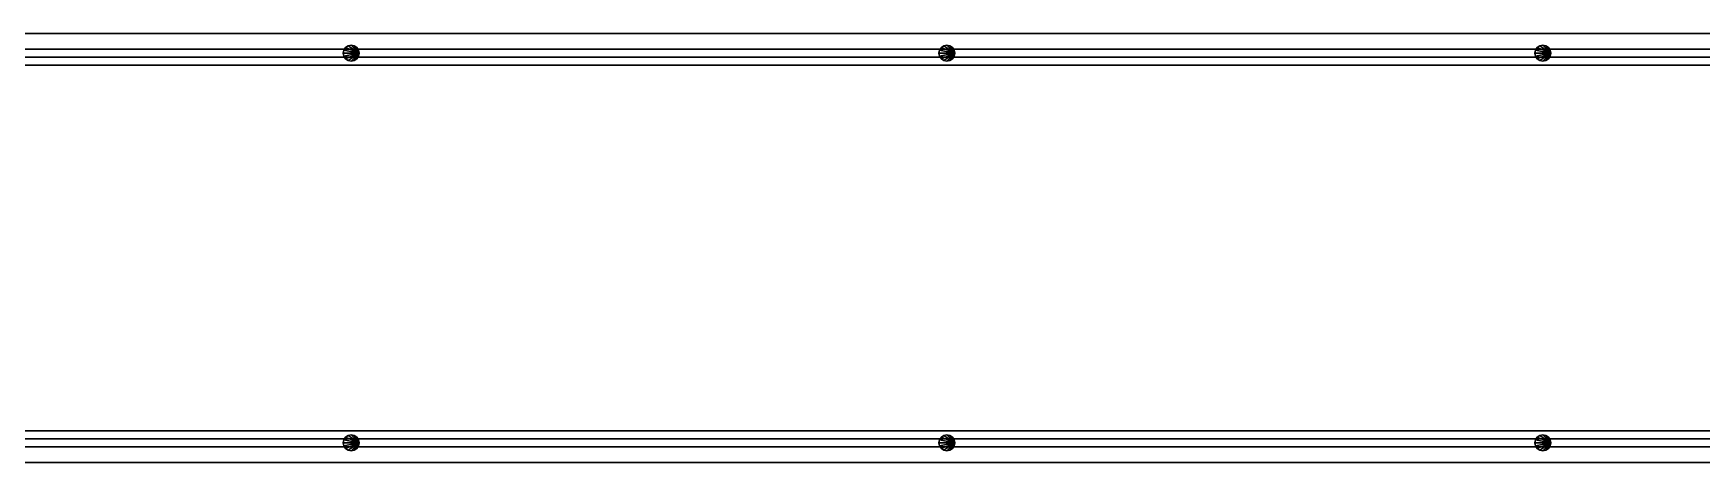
# Model space of a CAD drawing. Header units: millimetres. Extents: x -15000 to 15000, y -45082 to 2000.
# Drawn here: x -8800 to -4600, y -27974 to -26894 of the extents above; entities that cross this region are included whole.
import ezdxf

# ---------------------------------------------------------------- set-up
doc = ezdxf.new("R2010")
doc.units = ezdxf.units.MM
doc.layers.add('KORKULUK_KAPI', color=4, linetype='CONTINUOUS')
doc.layers.add('ZEMIN_PLATFORM', color=8, linetype='CONTINUOUS')

msp = doc.modelspace()

# ---------------------------------------------------------------- linework, layer by layer
at = {"layer": 'KORKULUK_KAPI'}
for p, q in [((7000, -26934, 9580), (-13000, -26934, 9580)), ((7000, -26934, 9600), (-13000, -26934, 9600)), ((-13000, -26954, 9580), (7000, -26954, 9580)), ((-13000, -26954, 9600), (7000, -26954, 9600)), ((-8018.5, -26936.3, 8600), (-8020, -26944, 8600)), ((-8018.5, -26936.3, 9600), (-8020, -26944, 9600)), ((-8020, -26944, 8600), (-8018.5, -26951.7, 8600)), ((-8020, -26944, 9600), (-8018.5, -26951.7, 9600)), ((-8020, -26944, 8600), (-8020, -26944, 9600)), ((-8014.1, -26929.9, 8600), (-8018.5, -26936.3, 8600)), ((-8014.1, -26929.9, 9600), (-8018.5, -26936.3, 9600)), ((-8018.5, -26951.7, 8600), (-8014.1, -26958.1, 8600)), ((-8018.5, -26951.7, 9600), (-8014.1, -26958.1, 9600)), ((-8007.7, -26925.5, 8600), (-8014.1, -26929.9, 8600)), ((-8007.7, -26925.5, 9600), (-8014.1, -26929.9, 9600)), ((-8014.1, -26958.1, 8600), (-8007.7, -26962.5, 8600)), ((-8014.1, -26958.1, 9600), (-8007.7, -26962.5, 9600)), ((-8000, -26924, 8600), (-8007.7, -26925.5, 8600)), ((-8000, -26924, 9600), (-8007.7, -26925.5, 9600)), ((-8007.7, -26962.5, 8600), (-8000, -26964, 8600)), ((-8007.7, -26962.5, 9600), (-8000, -26964, 9600)), ((-7992.3, -26925.5, 8600), (-8000, -26924, 8600)), ((-7992.3, -26925.5, 9600), (-8000, -26924, 9600)), ((-8000, -26924, 8600), (-8000, -26924, 9600)), ((-8000, -26964, 8600), (-7992.3, -26962.5, 8600)), ((-8000, -26964, 9600), (-7992.3, -26962.5, 9600)), ((-8000, -26964, 8600), (-8000, -26964, 9600)), ((-7985.9, -26929.9, 8600), (-7992.3, -26925.5, 8600)), ((-7985.9, -26929.9, 9600), (-7992.3, -26925.5, 9600)), ((-7992.3, -26962.5, 8600), (-7985.9, -26958.1, 8600)), ((-7992.3, -26962.5, 9600), (-7985.9, -26958.1, 9600)), ((-7981.5, -26936.3, 8600), (-7985.9, -26929.9, 8600)), ((-7981.5, -26936.3, 9600), (-7985.9, -26929.9, 9600)), ((-7985.9, -26958.1, 8600), (-7981.5, -26951.7, 8600)), ((-7985.9, -26958.1, 9600), (-7981.5, -26951.7, 9600)), ((-7980, -26944, 8600), (-7981.5, -26936.3, 8600)), ((-7980, -26944, 9600), (-7981.5, -26936.3, 9600)), ((-7981.5, -26951.7, 8600), (-7980, -26944, 8600)), ((-7981.5, -26951.7, 9600), (-7980, -26944, 9600)), ((-7980, -26944, 8600), (-7980, -26944, 9600)), ((-6518.5, -26936.3, 8600), (-6520, -26944, 8600)), ((-6518.5, -26936.3, 9600), (-6520, -26944, 9600)), ((-6520, -26944, 8600), (-6518.5, -26951.7, 8600)), ((-6520, -26944, 9600), (-6518.5, -26951.7, 9600)), ((-6520, -26944, 8600), (-6520, -26944, 9600)), ((-6514.1, -26929.9, 8600), (-6518.5, -26936.3, 8600)), ((-6514.1, -26929.9, 9600), (-6518.5, -26936.3, 9600)), ((-6518.5, -26951.7, 8600), (-6514.1, -26958.1, 8600)), ((-6518.5, -26951.7, 9600), (-6514.1, -26958.1, 9600)), ((-6507.7, -26925.5, 8600), (-6514.1, -26929.9, 8600)), ((-6507.7, -26925.5, 9600), (-6514.1, -26929.9, 9600)), ((-6514.1, -26958.1, 8600), (-6507.7, -26962.5, 8600)), ((-6514.1, -26958.1, 9600), (-6507.7, -26962.5, 9600)), ((-6500, -26924, 8600), (-6507.7, -26925.5, 8600)), ((-6500, -26924, 9600), (-6507.7, -26925.5, 9600)), ((-6507.7, -26962.5, 8600), (-6500, -26964, 8600)), ((-6507.7, -26962.5, 9600), (-6500, -26964, 9600)), ((-6492.3, -26925.5, 8600), (-6500, -26924, 8600)), ((-6492.3, -26925.5, 9600), (-6500, -26924, 9600)), ((-6500, -26924, 8600), (-6500, -26924, 9600)), ((-6500, -26964, 8600), (-6492.3, -26962.5, 8600)), ((-6500, -26964, 9600), (-6492.3, -26962.5, 9600)), ((-6500, -26964, 8600), (-6500, -26964, 9600)), ((-6485.9, -26929.9, 8600), (-6492.3, -26925.5, 8600)), ((-6485.9, -26929.9, 9600), (-6492.3, -26925.5, 9600)), ((-6492.3, -26962.5, 8600), (-6485.9, -26958.1, 8600)), ((-6492.3, -26962.5, 9600), (-6485.9, -26958.1, 9600)), ((-6481.5, -26936.3, 8600), (-6485.9, -26929.9, 8600)), ((-6481.5, -26936.3, 9600), (-6485.9, -26929.9, 9600)), ((-6485.9, -26958.1, 8600), (-6481.5, -26951.7, 8600)), ((-6485.9, -26958.1, 9600), (-6481.5, -26951.7, 9600)), ((-6480, -26944, 8600), (-6481.5, -26936.3, 8600)), ((-6480, -26944, 9600), (-6481.5, -26936.3, 9600)), ((-6481.5, -26951.7, 8600), (-6480, -26944, 8600)), ((-6481.5, -26951.7, 9600), (-6480, -26944, 9600)), ((-6480, -26944, 8600), (-6480, -26944, 9600)), ((-5018.5, -26936.3, 8600), (-5020, -26944, 8600)), ((-5018.5, -26936.3, 9600), (-5020, -26944, 9600)), ((-5020, -26944, 8600), (-5018.5, -26951.7, 8600)), ((-5020, -26944, 9600), (-5018.5, -26951.7, 9600)), ((-5020, -26944, 8600), (-5020, -26944, 9600)), ((-5014.1, -26929.9, 8600), (-5018.5, -26936.3, 8600)), ((-5014.1, -26929.9, 9600), (-5018.5, -26936.3, 9600)), ((-5018.5, -26951.7, 8600), (-5014.1, -26958.1, 8600)), ((-5018.5, -26951.7, 9600), (-5014.1, -26958.1, 9600)), ((-5007.7, -26925.5, 8600), (-5014.1, -26929.9, 8600)), ((-5007.7, -26925.5, 9600), (-5014.1, -26929.9, 9600)), ((-5014.1, -26958.1, 8600), (-5007.7, -26962.5, 8600)), ((-5014.1, -26958.1, 9600), (-5007.7, -26962.5, 9600)), ((-5000, -26924, 8600), (-5007.7, -26925.5, 8600)), ((-5000, -26924, 9600), (-5007.7, -26925.5, 9600)), ((-5007.7, -26962.5, 8600), (-5000, -26964, 8600)), ((-5007.7, -26962.5, 9600), (-5000, -26964, 9600)), ((-4992.3, -26925.5, 8600), (-5000, -26924, 8600)), ((-4992.3, -26925.5, 9600), (-5000, -26924, 9600)), ((-5000, -26924, 8600), (-5000, -26924, 9600)), ((-5000, -26964, 8600), (-4992.3, -26962.5, 8600)), ((-5000, -26964, 9600), (-4992.3, -26962.5, 9600)), ((-5000, -26964, 8600), (-5000, -26964, 9600)), ((-4985.9, -26929.9, 8600), (-4992.3, -26925.5, 8600)), ((-4985.9, -26929.9, 9600), (-4992.3, -26925.5, 9600)), ((-4992.3, -26962.5, 8600), (-4985.9, -26958.1, 8600)), ((-4992.3, -26962.5, 9600), (-4985.9, -26958.1, 9600)), ((-4981.5, -26936.3, 8600), (-4985.9, -26929.9, 8600)), ((-4981.5, -26936.3, 9600), (-4985.9, -26929.9, 9600)), ((-4985.9, -26958.1, 8600), (-4981.5, -26951.7, 8600)), ((-4985.9, -26958.1, 9600), (-4981.5, -26951.7, 9600)), ((-4980, -26944, 8600), (-4981.5, -26936.3, 8600)), ((-4980, -26944, 9600), (-4981.5, -26936.3, 9600)), ((-4981.5, -26951.7, 8600), (-4980, -26944, 8600)), ((-4981.5, -26951.7, 9600), (-4980, -26944, 9600)), ((-4980, -26944, 8600), (-4980, -26944, 9600)), ((7000, -27914, 9580), (-13000, -27914, 9580)), ((7000, -27914, 9600), (-13000, -27914, 9600)), ((-8018.5, -27916.3, 8600), (-8020, -27924, 8600)), ((-8018.5, -27916.3, 9600), (-8020, -27924, 9600)), ((-8020, -27924, 8600), (-8018.5, -27931.7, 8600)), ((-8020, -27924, 9600), (-8018.5, -27931.7, 9600)), ((-8020, -27924, 8600), (-8020, -27924, 9600)), ((-8014.1, -27909.9, 8600), (-8018.5, -27916.3, 8600)), ((-8014.1, -27909.9, 9600), (-8018.5, -27916.3, 9600)), ((-8007.7, -27905.5, 8600), (-8014.1, -27909.9, 8600)), ((-8007.7, -27905.5, 9600), (-8014.1, -27909.9, 9600)), ((-8000, -27904, 8600), (-8007.7, -27905.5, 8600)), ((-8000, -27904, 9600), (-8007.7, -27905.5, 9600)), ((-7992.3, -27905.5, 8600), (-8000, -27904, 8600)), ((-7992.3, -27905.5, 9600), (-8000, -27904, 9600)), ((-8000, -27904, 8600), (-8000, -27904, 9600)), ((-7985.9, -27909.9, 8600), (-7992.3, -27905.5, 8600)), ((-7985.9, -27909.9, 9600), (-7992.3, -27905.5, 9600)), ((-7981.5, -27916.3, 8600), (-7985.9, -27909.9, 8600)), ((-7981.5, -27916.3, 9600), (-7985.9, -27909.9, 9600)), ((-7980, -27924, 8600), (-7981.5, -27916.3, 8600)), ((-7980, -27924, 9600), (-7981.5, -27916.3, 9600)), ((-7981.5, -27931.7, 8600), (-7980, -27924, 8600)), ((-7981.5, -27931.7, 9600), (-7980, -27924, 9600)), ((-7980, -27924, 8600), (-7980, -27924, 9600)), ((-6518.5, -27916.3, 8600), (-6520, -27924, 8600)), ((-6518.5, -27916.3, 9600), (-6520, -27924, 9600)), ((-6520, -27924, 8600), (-6518.5, -27931.7, 8600)), ((-6520, -27924, 9600), (-6518.5, -27931.7, 9600)), ((-6520, -27924, 8600), (-6520, -27924, 9600)), ((-6514.1, -27909.9, 8600), (-6518.5, -27916.3, 8600)), ((-6514.1, -27909.9, 9600), (-6518.5, -27916.3, 9600)), ((-6507.7, -27905.5, 8600), (-6514.1, -27909.9, 8600)), ((-6507.7, -27905.5, 9600), (-6514.1, -27909.9, 9600)), ((-6500, -27904, 8600), (-6507.7, -27905.5, 8600)), ((-6500, -27904, 9600), (-6507.7, -27905.5, 9600)), ((-6492.3, -27905.5, 8600), (-6500, -27904, 8600)), ((-6492.3, -27905.5, 9600), (-6500, -27904, 9600)), ((-6500, -27904, 8600), (-6500, -27904, 9600)), ((-6485.9, -27909.9, 8600), (-6492.3, -27905.5, 8600)), ((-6485.9, -27909.9, 9600), (-6492.3, -27905.5, 9600)), ((-6481.5, -27916.3, 8600), (-6485.9, -27909.9, 8600)), ((-6481.5, -27916.3, 9600), (-6485.9, -27909.9, 9600)), ((-6480, -27924, 8600), (-6481.5, -27916.3, 8600)), ((-6480, -27924, 9600), (-6481.5, -27916.3, 9600)), ((-6481.5, -27931.7, 8600), (-6480, -27924, 8600)), ((-6481.5, -27931.7, 9600), (-6480, -27924, 9600)), ((-6480, -27924, 8600), (-6480, -27924, 9600)), ((-5018.5, -27916.3, 8600), (-5020, -27924, 8600)), ((-5018.5, -27916.3, 9600), (-5020, -27924, 9600)), ((-5020, -27924, 8600), (-5018.5, -27931.7, 8600)), ((-5020, -27924, 9600), (-5018.5, -27931.7, 9600)), ((-5020, -27924, 8600), (-5020, -27924, 9600)), ((-5014.1, -27909.9, 8600), (-5018.5, -27916.3, 8600)), ((-5014.1, -27909.9, 9600), (-5018.5, -27916.3, 9600)), ((-5007.7, -27905.5, 8600), (-5014.1, -27909.9, 8600)), ((-5007.7, -27905.5, 9600), (-5014.1, -27909.9, 9600)), ((-5000, -27904, 8600), (-5007.7, -27905.5, 8600)), ((-5000, -27904, 9600), (-5007.7, -27905.5, 9600)), ((-4992.3, -27905.5, 8600), (-5000, -27904, 8600)), ((-4992.3, -27905.5, 9600), (-5000, -27904, 9600)), ((-5000, -27904, 8600), (-5000, -27904, 9600)), ((-4985.9, -27909.9, 8600), (-4992.3, -27905.5, 8600)), ((-4985.9, -27909.9, 9600), (-4992.3, -27905.5, 9600)), ((-4981.5, -27916.3, 8600), (-4985.9, -27909.9, 8600)), ((-4981.5, -27916.3, 9600), (-4985.9, -27909.9, 9600)), ((-4980, -27924, 8600), (-4981.5, -27916.3, 8600)), ((-4980, -27924, 9600), (-4981.5, -27916.3, 9600)), ((-4981.5, -27931.7, 8600), (-4980, -27924, 8600)), ((-4981.5, -27931.7, 9600), (-4980, -27924, 9600)), ((-4980, -27924, 8600), (-4980, -27924, 9600)), ((-13000, -27934, 9580), (7000, -27934, 9580)), ((-13000, -27934, 9600), (7000, -27934, 9600)), ((-8018.5, -27931.7, 8600), (-8014.1, -27938.1, 8600)), ((-8018.5, -27931.7, 9600), (-8014.1, -27938.1, 9600)), ((-8014.1, -27938.1, 8600), (-8007.7, -27942.5, 8600)), ((-8014.1, -27938.1, 9600), (-8007.7, -27942.5, 9600)), ((-8007.7, -27942.5, 8600), (-8000, -27944, 8600)), ((-8007.7, -27942.5, 9600), (-8000, -27944, 9600)), ((-8000, -27944, 8600), (-7992.3, -27942.5, 8600)), ((-8000, -27944, 9600), (-7992.3, -27942.5, 9600)), ((-8000, -27944, 8600), (-8000, -27944, 9600)), ((-7992.3, -27942.5, 8600), (-7985.9, -27938.1, 8600)), ((-7992.3, -27942.5, 9600), (-7985.9, -27938.1, 9600)), ((-7985.9, -27938.1, 8600), (-7981.5, -27931.7, 8600)), ((-7985.9, -27938.1, 9600), (-7981.5, -27931.7, 9600)), ((-6518.5, -27931.7, 8600), (-6514.1, -27938.1, 8600)), ((-6518.5, -27931.7, 9600), (-6514.1, -27938.1, 9600)), ((-6514.1, -27938.1, 8600), (-6507.7, -27942.5, 8600)), ((-6514.1, -27938.1, 9600), (-6507.7, -27942.5, 9600)), ((-6507.7, -27942.5, 8600), (-6500, -27944, 8600)), ((-6507.7, -27942.5, 9600), (-6500, -27944, 9600)), ((-6500, -27944, 8600), (-6492.3, -27942.5, 8600)), ((-6500, -27944, 9600), (-6492.3, -27942.5, 9600)), ((-6500, -27944, 8600), (-6500, -27944, 9600)), ((-6492.3, -27942.5, 8600), (-6485.9, -27938.1, 8600)), ((-6492.3, -27942.5, 9600), (-6485.9, -27938.1, 9600)), ((-6485.9, -27938.1, 8600), (-6481.5, -27931.7, 8600)), ((-6485.9, -27938.1, 9600), (-6481.5, -27931.7, 9600)), ((-5018.5, -27931.7, 8600), (-5014.1, -27938.1, 8600)), ((-5018.5, -27931.7, 9600), (-5014.1, -27938.1, 9600)), ((-5014.1, -27938.1, 8600), (-5007.7, -27942.5, 8600)), ((-5014.1, -27938.1, 9600), (-5007.7, -27942.5, 9600)), ((-5007.7, -27942.5, 8600), (-5000, -27944, 8600)), ((-5007.7, -27942.5, 9600), (-5000, -27944, 9600)), ((-5000, -27944, 8600), (-4992.3, -27942.5, 8600)), ((-5000, -27944, 9600), (-4992.3, -27942.5, 9600)), ((-5000, -27944, 8600), (-5000, -27944, 9600)), ((-4992.3, -27942.5, 8600), (-4985.9, -27938.1, 8600)), ((-4992.3, -27942.5, 9600), (-4985.9, -27938.1, 9600)), ((-4985.9, -27938.1, 8600), (-4981.5, -27931.7, 8600)), ((-4985.9, -27938.1, 9600), (-4981.5, -27931.7, 9600))]:
    msp.add_line(p, q, dxfattribs=at)
for points in [[(-13000, -26954, 9580), (7000, -26954, 9580), (7000, -26934, 9580), (-13000, -26934, 9580)], [(-13000, -26954, 9600), (7000, -26954, 9600), (7000, -26934, 9600), (-13000, -26934, 9600)], [(-13000, -26934, 9580), (7000, -26934, 9580), (7000, -26934, 9600), (-13000, -26934, 9600)], [(-13000, -26954, 9580), (7000, -26954, 9580), (7000, -26954, 9600), (-13000, -26954, 9600)], [(-8018.5, -26936.3, 8600), (-8020, -26944, 8600), (-8020, -26944, 9600), (-8018.5, -26936.3, 9600)], [(-7980, -26944, 8600), (-8018.5, -26936.3, 8600), (-8020, -26944, 8600)], [(-7980, -26944, 9600), (-8018.5, -26936.3, 9600), (-8020, -26944, 9600)], [(-8020, -26944, 8600), (-8018.5, -26951.7, 8600), (-8018.5, -26951.7, 9600), (-8020, -26944, 9600)], [(-7980, -26944, 8600), (-8020, -26944, 8600), (-8018.5, -26951.7, 8600)], [(-7980, -26944, 9600), (-8020, -26944, 9600), (-8018.5, -26951.7, 9600)], [(-8014.1, -26929.9, 8600), (-8018.5, -26936.3, 8600), (-8018.5, -26936.3, 9600), (-8014.1, -26929.9, 9600)], [(-7980, -26944, 8600), (-8014.1, -26929.9, 8600), (-8018.5, -26936.3, 8600)], [(-7980, -26944, 9600), (-8014.1, -26929.9, 9600), (-8018.5, -26936.3, 9600)], [(-7980, -26944, 8600), (-8018.5, -26951.7, 8600), (-8014.1, -26958.1, 8600)], [(-7980, -26944, 9600), (-8018.5, -26951.7, 9600), (-8014.1, -26958.1, 9600)], [(-8018.5, -26951.7, 8600), (-8014.1, -26958.1, 8600), (-8014.1, -26958.1, 9600), (-8018.5, -26951.7, 9600)], [(-8007.7, -26925.5, 8600), (-8014.1, -26929.9, 8600), (-8014.1, -26929.9, 9600), (-8007.7, -26925.5, 9600)], [(-7980, -26944, 8600), (-8007.7, -26925.5, 8600), (-8014.1, -26929.9, 8600)], [(-7980, -26944, 9600), (-8007.7, -26925.5, 9600), (-8014.1, -26929.9, 9600)], [(-7980, -26944, 8600), (-8014.1, -26958.1, 8600), (-8007.7, -26962.5, 8600)], [(-7980, -26944, 9600), (-8014.1, -26958.1, 9600), (-8007.7, -26962.5, 9600)], [(-8014.1, -26958.1, 8600), (-8007.7, -26962.5, 8600), (-8007.7, -26962.5, 9600), (-8014.1, -26958.1, 9600)], [(-8000, -26924, 8600), (-8007.7, -26925.5, 8600), (-8007.7, -26925.5, 9600), (-8000, -26924, 9600)], [(-7980, -26944, 8600), (-8000, -26924, 8600), (-8007.7, -26925.5, 8600)], [(-7980, -26944, 9600), (-8000, -26924, 9600), (-8007.7, -26925.5, 9600)], [(-7980, -26944, 8600), (-8007.7, -26962.5, 8600), (-8000, -26964, 8600)], [(-7980, -26944, 9600), (-8007.7, -26962.5, 9600), (-8000, -26964, 9600)], [(-8007.7, -26962.5, 8600), (-8000, -26964, 8600), (-8000, -26964, 9600), (-8007.7, -26962.5, 9600)], [(-7992.3, -26925.5, 8600), (-8000, -26924, 8600), (-8000, -26924, 9600), (-7992.3, -26925.5, 9600)], [(-7980, -26944, 8600), (-7992.3, -26925.5, 8600), (-8000, -26924, 8600)], [(-7980, -26944, 9600), (-7992.3, -26925.5, 9600), (-8000, -26924, 9600)], [(-7980, -26944, 8600), (-8000, -26964, 8600), (-7992.3, -26962.5, 8600)], [(-7980, -26944, 9600), (-8000, -26964, 9600), (-7992.3, -26962.5, 9600)], [(-8000, -26964, 8600), (-7992.3, -26962.5, 8600), (-7992.3, -26962.5, 9600), (-8000, -26964, 9600)], [(-7985.9, -26929.9, 8600), (-7992.3, -26925.5, 8600), (-7992.3, -26925.5, 9600), (-7985.9, -26929.9, 9600)], [(-7980, -26944, 8600), (-7985.9, -26929.9, 8600), (-7992.3, -26925.5, 8600)], [(-7980, -26944, 9600), (-7985.9, -26929.9, 9600), (-7992.3, -26925.5, 9600)], [(-7980, -26944, 8600), (-7992.3, -26962.5, 8600), (-7985.9, -26958.1, 8600)], [(-7980, -26944, 9600), (-7992.3, -26962.5, 9600), (-7985.9, -26958.1, 9600)], [(-7992.3, -26962.5, 8600), (-7985.9, -26958.1, 8600), (-7985.9, -26958.1, 9600), (-7992.3, -26962.5, 9600)], [(-7981.5, -26936.3, 8600), (-7985.9, -26929.9, 8600), (-7985.9, -26929.9, 9600), (-7981.5, -26936.3, 9600)], [(-7980, -26944, 8600), (-7981.5, -26936.3, 8600), (-7985.9, -26929.9, 8600)], [(-7980, -26944, 9600), (-7981.5, -26936.3, 9600), (-7985.9, -26929.9, 9600)], [(-7980, -26944, 8600), (-7985.9, -26958.1, 8600), (-7981.5, -26951.7, 8600)], [(-7980, -26944, 9600), (-7985.9, -26958.1, 9600), (-7981.5, -26951.7, 9600)], [(-7985.9, -26958.1, 8600), (-7981.5, -26951.7, 8600), (-7981.5, -26951.7, 9600), (-7985.9, -26958.1, 9600)], [(-7980, -26944, 8600), (-7981.5, -26936.3, 8600), (-7981.5, -26936.3, 9600), (-7980, -26944, 9600)], [(-7981.5, -26951.7, 8600), (-7980, -26944, 8600), (-7980, -26944, 9600), (-7981.5, -26951.7, 9600)], [(-6518.5, -26936.3, 8600), (-6520, -26944, 8600), (-6520, -26944, 9600), (-6518.5, -26936.3, 9600)], [(-6480, -26944, 8600), (-6518.5, -26936.3, 8600), (-6520, -26944, 8600)], [(-6480, -26944, 9600), (-6518.5, -26936.3, 9600), (-6520, -26944, 9600)], [(-6520, -26944, 8600), (-6518.5, -26951.7, 8600), (-6518.5, -26951.7, 9600), (-6520, -26944, 9600)], [(-6480, -26944, 8600), (-6520, -26944, 8600), (-6518.5, -26951.7, 8600)], [(-6480, -26944, 9600), (-6520, -26944, 9600), (-6518.5, -26951.7, 9600)], [(-6514.1, -26929.9, 8600), (-6518.5, -26936.3, 8600), (-6518.5, -26936.3, 9600), (-6514.1, -26929.9, 9600)], [(-6480, -26944, 8600), (-6514.1, -26929.9, 8600), (-6518.5, -26936.3, 8600)], [(-6480, -26944, 9600), (-6514.1, -26929.9, 9600), (-6518.5, -26936.3, 9600)], [(-6480, -26944, 8600), (-6518.5, -26951.7, 8600), (-6514.1, -26958.1, 8600)], [(-6480, -26944, 9600), (-6518.5, -26951.7, 9600), (-6514.1, -26958.1, 9600)], [(-6518.5, -26951.7, 8600), (-6514.1, -26958.1, 8600), (-6514.1, -26958.1, 9600), (-6518.5, -26951.7, 9600)], [(-6507.7, -26925.5, 8600), (-6514.1, -26929.9, 8600), (-6514.1, -26929.9, 9600), (-6507.7, -26925.5, 9600)], [(-6480, -26944, 8600), (-6507.7, -26925.5, 8600), (-6514.1, -26929.9, 8600)], [(-6480, -26944, 9600), (-6507.7, -26925.5, 9600), (-6514.1, -26929.9, 9600)], [(-6480, -26944, 8600), (-6514.1, -26958.1, 8600), (-6507.7, -26962.5, 8600)], [(-6480, -26944, 9600), (-6514.1, -26958.1, 9600), (-6507.7, -26962.5, 9600)], [(-6514.1, -26958.1, 8600), (-6507.7, -26962.5, 8600), (-6507.7, -26962.5, 9600), (-6514.1, -26958.1, 9600)], [(-6500, -26924, 8600), (-6507.7, -26925.5, 8600), (-6507.7, -26925.5, 9600), (-6500, -26924, 9600)], [(-6480, -26944, 8600), (-6500, -26924, 8600), (-6507.7, -26925.5, 8600)], [(-6480, -26944, 9600), (-6500, -26924, 9600), (-6507.7, -26925.5, 9600)], [(-6480, -26944, 8600), (-6507.7, -26962.5, 8600), (-6500, -26964, 8600)], [(-6480, -26944, 9600), (-6507.7, -26962.5, 9600), (-6500, -26964, 9600)], [(-6507.7, -26962.5, 8600), (-6500, -26964, 8600), (-6500, -26964, 9600), (-6507.7, -26962.5, 9600)], [(-6492.3, -26925.5, 8600), (-6500, -26924, 8600), (-6500, -26924, 9600), (-6492.3, -26925.5, 9600)], [(-6480, -26944, 8600), (-6492.3, -26925.5, 8600), (-6500, -26924, 8600)], [(-6480, -26944, 9600), (-6492.3, -26925.5, 9600), (-6500, -26924, 9600)], [(-6480, -26944, 8600), (-6500, -26964, 8600), (-6492.3, -26962.5, 8600)], [(-6480, -26944, 9600), (-6500, -26964, 9600), (-6492.3, -26962.5, 9600)], [(-6500, -26964, 8600), (-6492.3, -26962.5, 8600), (-6492.3, -26962.5, 9600), (-6500, -26964, 9600)], [(-6485.9, -26929.9, 8600), (-6492.3, -26925.5, 8600), (-6492.3, -26925.5, 9600), (-6485.9, -26929.9, 9600)], [(-6480, -26944, 8600), (-6485.9, -26929.9, 8600), (-6492.3, -26925.5, 8600)], [(-6480, -26944, 9600), (-6485.9, -26929.9, 9600), (-6492.3, -26925.5, 9600)], [(-6480, -26944, 8600), (-6492.3, -26962.5, 8600), (-6485.9, -26958.1, 8600)], [(-6480, -26944, 9600), (-6492.3, -26962.5, 9600), (-6485.9, -26958.1, 9600)], [(-6492.3, -26962.5, 8600), (-6485.9, -26958.1, 8600), (-6485.9, -26958.1, 9600), (-6492.3, -26962.5, 9600)], [(-6481.5, -26936.3, 8600), (-6485.9, -26929.9, 8600), (-6485.9, -26929.9, 9600), (-6481.5, -26936.3, 9600)], [(-6480, -26944, 8600), (-6481.5, -26936.3, 8600), (-6485.9, -26929.9, 8600)], [(-6480, -26944, 9600), (-6481.5, -26936.3, 9600), (-6485.9, -26929.9, 9600)], [(-6480, -26944, 8600), (-6485.9, -26958.1, 8600), (-6481.5, -26951.7, 8600)], [(-6480, -26944, 9600), (-6485.9, -26958.1, 9600), (-6481.5, -26951.7, 9600)], [(-6485.9, -26958.1, 8600), (-6481.5, -26951.7, 8600), (-6481.5, -26951.7, 9600), (-6485.9, -26958.1, 9600)], [(-6480, -26944, 8600), (-6481.5, -26936.3, 8600), (-6481.5, -26936.3, 9600), (-6480, -26944, 9600)], [(-6481.5, -26951.7, 8600), (-6480, -26944, 8600), (-6480, -26944, 9600), (-6481.5, -26951.7, 9600)], [(-5018.5, -26936.3, 8600), (-5020, -26944, 8600), (-5020, -26944, 9600), (-5018.5, -26936.3, 9600)], [(-4980, -26944, 8600), (-5018.5, -26936.3, 8600), (-5020, -26944, 8600)], [(-4980, -26944, 9600), (-5018.5, -26936.3, 9600), (-5020, -26944, 9600)], [(-5020, -26944, 8600), (-5018.5, -26951.7, 8600), (-5018.5, -26951.7, 9600), (-5020, -26944, 9600)], [(-4980, -26944, 8600), (-5020, -26944, 8600), (-5018.5, -26951.7, 8600)], [(-4980, -26944, 9600), (-5020, -26944, 9600), (-5018.5, -26951.7, 9600)], [(-5014.1, -26929.9, 8600), (-5018.5, -26936.3, 8600), (-5018.5, -26936.3, 9600), (-5014.1, -26929.9, 9600)], [(-4980, -26944, 8600), (-5014.1, -26929.9, 8600), (-5018.5, -26936.3, 8600)], [(-4980, -26944, 9600), (-5014.1, -26929.9, 9600), (-5018.5, -26936.3, 9600)], [(-4980, -26944, 8600), (-5018.5, -26951.7, 8600), (-5014.1, -26958.1, 8600)], [(-4980, -26944, 9600), (-5018.5, -26951.7, 9600), (-5014.1, -26958.1, 9600)], [(-5018.5, -26951.7, 8600), (-5014.1, -26958.1, 8600), (-5014.1, -26958.1, 9600), (-5018.5, -26951.7, 9600)], [(-5007.7, -26925.5, 8600), (-5014.1, -26929.9, 8600), (-5014.1, -26929.9, 9600), (-5007.7, -26925.5, 9600)], [(-4980, -26944, 8600), (-5007.7, -26925.5, 8600), (-5014.1, -26929.9, 8600)], [(-4980, -26944, 9600), (-5007.7, -26925.5, 9600), (-5014.1, -26929.9, 9600)], [(-4980, -26944, 8600), (-5014.1, -26958.1, 8600), (-5007.7, -26962.5, 8600)], [(-4980, -26944, 9600), (-5014.1, -26958.1, 9600), (-5007.7, -26962.5, 9600)], [(-5014.1, -26958.1, 8600), (-5007.7, -26962.5, 8600), (-5007.7, -26962.5, 9600), (-5014.1, -26958.1, 9600)], [(-5000, -26924, 8600), (-5007.7, -26925.5, 8600), (-5007.7, -26925.5, 9600), (-5000, -26924, 9600)], [(-4980, -26944, 8600), (-5000, -26924, 8600), (-5007.7, -26925.5, 8600)], [(-4980, -26944, 9600), (-5000, -26924, 9600), (-5007.7, -26925.5, 9600)], [(-4980, -26944, 8600), (-5007.7, -26962.5, 8600), (-5000, -26964, 8600)], [(-4980, -26944, 9600), (-5007.7, -26962.5, 9600), (-5000, -26964, 9600)], [(-5007.7, -26962.5, 8600), (-5000, -26964, 8600), (-5000, -26964, 9600), (-5007.7, -26962.5, 9600)], [(-4992.3, -26925.5, 8600), (-5000, -26924, 8600), (-5000, -26924, 9600), (-4992.3, -26925.5, 9600)], [(-4980, -26944, 8600), (-4992.3, -26925.5, 8600), (-5000, -26924, 8600)], [(-4980, -26944, 9600), (-4992.3, -26925.5, 9600), (-5000, -26924, 9600)], [(-4980, -26944, 8600), (-5000, -26964, 8600), (-4992.3, -26962.5, 8600)], [(-4980, -26944, 9600), (-5000, -26964, 9600), (-4992.3, -26962.5, 9600)], [(-5000, -26964, 8600), (-4992.3, -26962.5, 8600), (-4992.3, -26962.5, 9600), (-5000, -26964, 9600)], [(-4985.9, -26929.9, 8600), (-4992.3, -26925.5, 8600), (-4992.3, -26925.5, 9600), (-4985.9, -26929.9, 9600)], [(-4980, -26944, 8600), (-4985.9, -26929.9, 8600), (-4992.3, -26925.5, 8600)], [(-4980, -26944, 9600), (-4985.9, -26929.9, 9600), (-4992.3, -26925.5, 9600)], [(-4980, -26944, 8600), (-4992.3, -26962.5, 8600), (-4985.9, -26958.1, 8600)], [(-4980, -26944, 9600), (-4992.3, -26962.5, 9600), (-4985.9, -26958.1, 9600)], [(-4992.3, -26962.5, 8600), (-4985.9, -26958.1, 8600), (-4985.9, -26958.1, 9600), (-4992.3, -26962.5, 9600)], [(-4981.5, -26936.3, 8600), (-4985.9, -26929.9, 8600), (-4985.9, -26929.9, 9600), (-4981.5, -26936.3, 9600)], [(-4980, -26944, 8600), (-4981.5, -26936.3, 8600), (-4985.9, -26929.9, 8600)], [(-4980, -26944, 9600), (-4981.5, -26936.3, 9600), (-4985.9, -26929.9, 9600)], [(-4980, -26944, 8600), (-4985.9, -26958.1, 8600), (-4981.5, -26951.7, 8600)], [(-4980, -26944, 9600), (-4985.9, -26958.1, 9600), (-4981.5, -26951.7, 9600)], [(-4985.9, -26958.1, 8600), (-4981.5, -26951.7, 8600), (-4981.5, -26951.7, 9600), (-4985.9, -26958.1, 9600)], [(-4980, -26944, 8600), (-4981.5, -26936.3, 8600), (-4981.5, -26936.3, 9600), (-4980, -26944, 9600)], [(-4981.5, -26951.7, 8600), (-4980, -26944, 8600), (-4980, -26944, 9600), (-4981.5, -26951.7, 9600)], [(-13000, -27934, 9580), (7000, -27934, 9580), (7000, -27914, 9580), (-13000, -27914, 9580)], [(-13000, -27934, 9600), (7000, -27934, 9600), (7000, -27914, 9600), (-13000, -27914, 9600)], [(-13000, -27914, 9580), (7000, -27914, 9580), (7000, -27914, 9600), (-13000, -27914, 9600)], [(-8018.5, -27916.3, 8600), (-8020, -27924, 8600), (-8020, -27924, 9600), (-8018.5, -27916.3, 9600)], [(-7980, -27924, 8600), (-8018.5, -27916.3, 8600), (-8020, -27924, 8600)], [(-7980, -27924, 9600), (-8018.5, -27916.3, 9600), (-8020, -27924, 9600)], [(-8020, -27924, 8600), (-8018.5, -27931.7, 8600), (-8018.5, -27931.7, 9600), (-8020, -27924, 9600)], [(-7980, -27924, 8600), (-8020, -27924, 8600), (-8018.5, -27931.7, 8600)], [(-7980, -27924, 9600), (-8020, -27924, 9600), (-8018.5, -27931.7, 9600)], [(-8014.1, -27909.9, 8600), (-8018.5, -27916.3, 8600), (-8018.5, -27916.3, 9600), (-8014.1, -27909.9, 9600)], [(-7980, -27924, 8600), (-8014.1, -27909.9, 8600), (-8018.5, -27916.3, 8600)], [(-7980, -27924, 9600), (-8014.1, -27909.9, 9600), (-8018.5, -27916.3, 9600)], [(-7980, -27924, 8600), (-8018.5, -27931.7, 8600), (-8014.1, -27938.1, 8600)], [(-7980, -27924, 9600), (-8018.5, -27931.7, 9600), (-8014.1, -27938.1, 9600)], [(-8007.7, -27905.5, 8600), (-8014.1, -27909.9, 8600), (-8014.1, -27909.9, 9600), (-8007.7, -27905.5, 9600)], [(-7980, -27924, 8600), (-8007.7, -27905.5, 8600), (-8014.1, -27909.9, 8600)], [(-7980, -27924, 9600), (-8007.7, -27905.5, 9600), (-8014.1, -27909.9, 9600)], [(-7980, -27924, 8600), (-8014.1, -27938.1, 8600), (-8007.7, -27942.5, 8600)], [(-7980, -27924, 9600), (-8014.1, -27938.1, 9600), (-8007.7, -27942.5, 9600)], [(-8000, -27904, 8600), (-8007.7, -27905.5, 8600), (-8007.7, -27905.5, 9600), (-8000, -27904, 9600)], [(-7980, -27924, 8600), (-8000, -27904, 8600), (-8007.7, -27905.5, 8600)], [(-7980, -27924, 9600), (-8000, -27904, 9600), (-8007.7, -27905.5, 9600)], [(-7980, -27924, 8600), (-8007.7, -27942.5, 8600), (-8000, -27944, 8600)], [(-7980, -27924, 9600), (-8007.7, -27942.5, 9600), (-8000, -27944, 9600)], [(-7992.3, -27905.5, 8600), (-8000, -27904, 8600), (-8000, -27904, 9600), (-7992.3, -27905.5, 9600)], [(-7980, -27924, 8600), (-7992.3, -27905.5, 8600), (-8000, -27904, 8600)], [(-7980, -27924, 9600), (-7992.3, -27905.5, 9600), (-8000, -27904, 9600)], [(-7980, -27924, 8600), (-8000, -27944, 8600), (-7992.3, -27942.5, 8600)], [(-7980, -27924, 9600), (-8000, -27944, 9600), (-7992.3, -27942.5, 9600)], [(-7985.9, -27909.9, 8600), (-7992.3, -27905.5, 8600), (-7992.3, -27905.5, 9600), (-7985.9, -27909.9, 9600)], [(-7980, -27924, 8600), (-7985.9, -27909.9, 8600), (-7992.3, -27905.5, 8600)], [(-7980, -27924, 9600), (-7985.9, -27909.9, 9600), (-7992.3, -27905.5, 9600)], [(-7980, -27924, 8600), (-7992.3, -27942.5, 8600), (-7985.9, -27938.1, 8600)], [(-7980, -27924, 9600), (-7992.3, -27942.5, 9600), (-7985.9, -27938.1, 9600)], [(-7981.5, -27916.3, 8600), (-7985.9, -27909.9, 8600), (-7985.9, -27909.9, 9600), (-7981.5, -27916.3, 9600)], [(-7980, -27924, 8600), (-7981.5, -27916.3, 8600), (-7985.9, -27909.9, 8600)], [(-7980, -27924, 9600), (-7981.5, -27916.3, 9600), (-7985.9, -27909.9, 9600)], [(-7980, -27924, 8600), (-7985.9, -27938.1, 8600), (-7981.5, -27931.7, 8600)], [(-7980, -27924, 9600), (-7985.9, -27938.1, 9600), (-7981.5, -27931.7, 9600)], [(-7980, -27924, 8600), (-7981.5, -27916.3, 8600), (-7981.5, -27916.3, 9600), (-7980, -27924, 9600)], [(-7981.5, -27931.7, 8600), (-7980, -27924, 8600), (-7980, -27924, 9600), (-7981.5, -27931.7, 9600)], [(-6518.5, -27916.3, 8600), (-6520, -27924, 8600), (-6520, -27924, 9600), (-6518.5, -27916.3, 9600)], [(-6480, -27924, 8600), (-6518.5, -27916.3, 8600), (-6520, -27924, 8600)], [(-6480, -27924, 9600), (-6518.5, -27916.3, 9600), (-6520, -27924, 9600)], [(-6520, -27924, 8600), (-6518.5, -27931.7, 8600), (-6518.5, -27931.7, 9600), (-6520, -27924, 9600)], [(-6480, -27924, 8600), (-6520, -27924, 8600), (-6518.5, -27931.7, 8600)], [(-6480, -27924, 9600), (-6520, -27924, 9600), (-6518.5, -27931.7, 9600)], [(-6514.1, -27909.9, 8600), (-6518.5, -27916.3, 8600), (-6518.5, -27916.3, 9600), (-6514.1, -27909.9, 9600)], [(-6480, -27924, 8600), (-6514.1, -27909.9, 8600), (-6518.5, -27916.3, 8600)], [(-6480, -27924, 9600), (-6514.1, -27909.9, 9600), (-6518.5, -27916.3, 9600)], [(-6480, -27924, 8600), (-6518.5, -27931.7, 8600), (-6514.1, -27938.1, 8600)], [(-6480, -27924, 9600), (-6518.5, -27931.7, 9600), (-6514.1, -27938.1, 9600)], [(-6507.7, -27905.5, 8600), (-6514.1, -27909.9, 8600), (-6514.1, -27909.9, 9600), (-6507.7, -27905.5, 9600)], [(-6480, -27924, 8600), (-6507.7, -27905.5, 8600), (-6514.1, -27909.9, 8600)], [(-6480, -27924, 9600), (-6507.7, -27905.5, 9600), (-6514.1, -27909.9, 9600)], [(-6480, -27924, 8600), (-6514.1, -27938.1, 8600), (-6507.7, -27942.5, 8600)], [(-6480, -27924, 9600), (-6514.1, -27938.1, 9600), (-6507.7, -27942.5, 9600)], [(-6500, -27904, 8600), (-6507.7, -27905.5, 8600), (-6507.7, -27905.5, 9600), (-6500, -27904, 9600)], [(-6480, -27924, 8600), (-6500, -27904, 8600), (-6507.7, -27905.5, 8600)], [(-6480, -27924, 9600), (-6500, -27904, 9600), (-6507.7, -27905.5, 9600)], [(-6480, -27924, 8600), (-6507.7, -27942.5, 8600), (-6500, -27944, 8600)], [(-6480, -27924, 9600), (-6507.7, -27942.5, 9600), (-6500, -27944, 9600)], [(-6492.3, -27905.5, 8600), (-6500, -27904, 8600), (-6500, -27904, 9600), (-6492.3, -27905.5, 9600)], [(-6480, -27924, 8600), (-6492.3, -27905.5, 8600), (-6500, -27904, 8600)], [(-6480, -27924, 9600), (-6492.3, -27905.5, 9600), (-6500, -27904, 9600)], [(-6480, -27924, 8600), (-6500, -27944, 8600), (-6492.3, -27942.5, 8600)], [(-6480, -27924, 9600), (-6500, -27944, 9600), (-6492.3, -27942.5, 9600)], [(-6485.9, -27909.9, 8600), (-6492.3, -27905.5, 8600), (-6492.3, -27905.5, 9600), (-6485.9, -27909.9, 9600)], [(-6480, -27924, 8600), (-6485.9, -27909.9, 8600), (-6492.3, -27905.5, 8600)], [(-6480, -27924, 9600), (-6485.9, -27909.9, 9600), (-6492.3, -27905.5, 9600)], [(-6480, -27924, 8600), (-6492.3, -27942.5, 8600), (-6485.9, -27938.1, 8600)], [(-6480, -27924, 9600), (-6492.3, -27942.5, 9600), (-6485.9, -27938.1, 9600)], [(-6481.5, -27916.3, 8600), (-6485.9, -27909.9, 8600), (-6485.9, -27909.9, 9600), (-6481.5, -27916.3, 9600)], [(-6480, -27924, 8600), (-6481.5, -27916.3, 8600), (-6485.9, -27909.9, 8600)], [(-6480, -27924, 9600), (-6481.5, -27916.3, 9600), (-6485.9, -27909.9, 9600)], [(-6480, -27924, 8600), (-6485.9, -27938.1, 8600), (-6481.5, -27931.7, 8600)], [(-6480, -27924, 9600), (-6485.9, -27938.1, 9600), (-6481.5, -27931.7, 9600)], [(-6480, -27924, 8600), (-6481.5, -27916.3, 8600), (-6481.5, -27916.3, 9600), (-6480, -27924, 9600)], [(-6481.5, -27931.7, 8600), (-6480, -27924, 8600), (-6480, -27924, 9600), (-6481.5, -27931.7, 9600)], [(-5018.5, -27916.3, 8600), (-5020, -27924, 8600), (-5020, -27924, 9600), (-5018.5, -27916.3, 9600)], [(-4980, -27924, 8600), (-5018.5, -27916.3, 8600), (-5020, -27924, 8600)], [(-4980, -27924, 9600), (-5018.5, -27916.3, 9600), (-5020, -27924, 9600)], [(-5020, -27924, 8600), (-5018.5, -27931.7, 8600), (-5018.5, -27931.7, 9600), (-5020, -27924, 9600)], [(-4980, -27924, 8600), (-5020, -27924, 8600), (-5018.5, -27931.7, 8600)], [(-4980, -27924, 9600), (-5020, -27924, 9600), (-5018.5, -27931.7, 9600)], [(-5014.1, -27909.9, 8600), (-5018.5, -27916.3, 8600), (-5018.5, -27916.3, 9600), (-5014.1, -27909.9, 9600)], [(-4980, -27924, 8600), (-5014.1, -27909.9, 8600), (-5018.5, -27916.3, 8600)], [(-4980, -27924, 9600), (-5014.1, -27909.9, 9600), (-5018.5, -27916.3, 9600)], [(-4980, -27924, 8600), (-5018.5, -27931.7, 8600), (-5014.1, -27938.1, 8600)], [(-4980, -27924, 9600), (-5018.5, -27931.7, 9600), (-5014.1, -27938.1, 9600)], [(-5007.7, -27905.5, 8600), (-5014.1, -27909.9, 8600), (-5014.1, -27909.9, 9600), (-5007.7, -27905.5, 9600)], [(-4980, -27924, 8600), (-5007.7, -27905.5, 8600), (-5014.1, -27909.9, 8600)], [(-4980, -27924, 9600), (-5007.7, -27905.5, 9600), (-5014.1, -27909.9, 9600)], [(-4980, -27924, 8600), (-5014.1, -27938.1, 8600), (-5007.7, -27942.5, 8600)], [(-4980, -27924, 9600), (-5014.1, -27938.1, 9600), (-5007.7, -27942.5, 9600)], [(-5000, -27904, 8600), (-5007.7, -27905.5, 8600), (-5007.7, -27905.5, 9600), (-5000, -27904, 9600)], [(-4980, -27924, 8600), (-5000, -27904, 8600), (-5007.7, -27905.5, 8600)], [(-4980, -27924, 9600), (-5000, -27904, 9600), (-5007.7, -27905.5, 9600)], [(-4980, -27924, 8600), (-5007.7, -27942.5, 8600), (-5000, -27944, 8600)], [(-4980, -27924, 9600), (-5007.7, -27942.5, 9600), (-5000, -27944, 9600)], [(-4992.3, -27905.5, 8600), (-5000, -27904, 8600), (-5000, -27904, 9600), (-4992.3, -27905.5, 9600)], [(-4980, -27924, 8600), (-4992.3, -27905.5, 8600), (-5000, -27904, 8600)], [(-4980, -27924, 9600), (-4992.3, -27905.5, 9600), (-5000, -27904, 9600)], [(-4980, -27924, 8600), (-5000, -27944, 8600), (-4992.3, -27942.5, 8600)], [(-4980, -27924, 9600), (-5000, -27944, 9600), (-4992.3, -27942.5, 9600)], [(-4985.9, -27909.9, 8600), (-4992.3, -27905.5, 8600), (-4992.3, -27905.5, 9600), (-4985.9, -27909.9, 9600)], [(-4980, -27924, 8600), (-4985.9, -27909.9, 8600), (-4992.3, -27905.5, 8600)], [(-4980, -27924, 9600), (-4985.9, -27909.9, 9600), (-4992.3, -27905.5, 9600)], [(-4980, -27924, 8600), (-4992.3, -27942.5, 8600), (-4985.9, -27938.1, 8600)], [(-4980, -27924, 9600), (-4992.3, -27942.5, 9600), (-4985.9, -27938.1, 9600)], [(-4981.5, -27916.3, 8600), (-4985.9, -27909.9, 8600), (-4985.9, -27909.9, 9600), (-4981.5, -27916.3, 9600)], [(-4980, -27924, 8600), (-4981.5, -27916.3, 8600), (-4985.9, -27909.9, 8600)], [(-4980, -27924, 9600), (-4981.5, -27916.3, 9600), (-4985.9, -27909.9, 9600)], [(-4980, -27924, 8600), (-4985.9, -27938.1, 8600), (-4981.5, -27931.7, 8600)], [(-4980, -27924, 9600), (-4985.9, -27938.1, 9600), (-4981.5, -27931.7, 9600)], [(-4980, -27924, 8600), (-4981.5, -27916.3, 8600), (-4981.5, -27916.3, 9600), (-4980, -27924, 9600)], [(-4981.5, -27931.7, 8600), (-4980, -27924, 8600), (-4980, -27924, 9600), (-4981.5, -27931.7, 9600)], [(-13000, -27934, 9580), (7000, -27934, 9580), (7000, -27934, 9600), (-13000, -27934, 9600)], [(-8018.5, -27931.7, 8600), (-8014.1, -27938.1, 8600), (-8014.1, -27938.1, 9600), (-8018.5, -27931.7, 9600)], [(-8014.1, -27938.1, 8600), (-8007.7, -27942.5, 8600), (-8007.7, -27942.5, 9600), (-8014.1, -27938.1, 9600)], [(-8007.7, -27942.5, 8600), (-8000, -27944, 8600), (-8000, -27944, 9600), (-8007.7, -27942.5, 9600)], [(-8000, -27944, 8600), (-7992.3, -27942.5, 8600), (-7992.3, -27942.5, 9600), (-8000, -27944, 9600)], [(-7992.3, -27942.5, 8600), (-7985.9, -27938.1, 8600), (-7985.9, -27938.1, 9600), (-7992.3, -27942.5, 9600)], [(-7985.9, -27938.1, 8600), (-7981.5, -27931.7, 8600), (-7981.5, -27931.7, 9600), (-7985.9, -27938.1, 9600)], [(-6518.5, -27931.7, 8600), (-6514.1, -27938.1, 8600), (-6514.1, -27938.1, 9600), (-6518.5, -27931.7, 9600)], [(-6514.1, -27938.1, 8600), (-6507.7, -27942.5, 8600), (-6507.7, -27942.5, 9600), (-6514.1, -27938.1, 9600)], [(-6507.7, -27942.5, 8600), (-6500, -27944, 8600), (-6500, -27944, 9600), (-6507.7, -27942.5, 9600)], [(-6500, -27944, 8600), (-6492.3, -27942.5, 8600), (-6492.3, -27942.5, 9600), (-6500, -27944, 9600)], [(-6492.3, -27942.5, 8600), (-6485.9, -27938.1, 8600), (-6485.9, -27938.1, 9600), (-6492.3, -27942.5, 9600)], [(-6485.9, -27938.1, 8600), (-6481.5, -27931.7, 8600), (-6481.5, -27931.7, 9600), (-6485.9, -27938.1, 9600)], [(-5018.5, -27931.7, 8600), (-5014.1, -27938.1, 8600), (-5014.1, -27938.1, 9600), (-5018.5, -27931.7, 9600)], [(-5014.1, -27938.1, 8600), (-5007.7, -27942.5, 8600), (-5007.7, -27942.5, 9600), (-5014.1, -27938.1, 9600)], [(-5007.7, -27942.5, 8600), (-5000, -27944, 8600), (-5000, -27944, 9600), (-5007.7, -27942.5, 9600)], [(-5000, -27944, 8600), (-4992.3, -27942.5, 8600), (-4992.3, -27942.5, 9600), (-5000, -27944, 9600)], [(-4992.3, -27942.5, 8600), (-4985.9, -27938.1, 8600), (-4985.9, -27938.1, 9600), (-4992.3, -27942.5, 9600)], [(-4985.9, -27938.1, 8600), (-4981.5, -27931.7, 8600), (-4981.5, -27931.7, 9600), (-4985.9, -27938.1, 9600)]]:
    msp.add_3dface(points, dxfattribs=at)
at = {"layer": 'ZEMIN_PLATFORM'}
for p, q in [((7000, -26894, 8450), (-13000, -26894, 8450)), ((7000, -26894, 8600), (-13000, -26894, 8600)), ((7000, -26934, 8550), (-13000, -26934, 8550)), ((7000, -26934, 8600), (-13000, -26934, 8600)), ((-13000, -26974, 8450), (7000, -26974, 8450)), ((-13000, -26974, 8600), (7000, -26974, 8600)), ((7000, -27894, 8450), (-13000, -27894, 8450)), ((7000, -27894, 8600), (-13000, -27894, 8600)), ((-13000, -27934, 8550), (7000, -27934, 8550)), ((-13000, -27934, 8600), (7000, -27934, 8600)), ((-13000, -27974, 8450), (7000, -27974, 8450)), ((-13000, -27974, 8600), (7000, -27974, 8600))]:
    msp.add_line(p, q, dxfattribs=at)
for points in [[(-13000, -26974, 8450), (7000, -26974, 8450), (7000, -26894, 8450), (-13000, -26894, 8450)], [(-13000, -26974, 8600), (7000, -26974, 8600), (7000, -26894, 8600), (-13000, -26894, 8600)], [(-13000, -26894, 8450), (7000, -26894, 8450), (7000, -26894, 8600), (-13000, -26894, 8600)], [(-13000, -27934, 8550), (7000, -27934, 8550), (7000, -26934, 8550), (-13000, -26934, 8550)], [(-13000, -27934, 8600), (7000, -27934, 8600), (7000, -26934, 8600), (-13000, -26934, 8600)], [(-13000, -26934, 8550), (7000, -26934, 8550), (7000, -26934, 8600), (-13000, -26934, 8600)], [(-13000, -26974, 8450), (7000, -26974, 8450), (7000, -26974, 8600), (-13000, -26974, 8600)], [(-13000, -27974, 8450), (7000, -27974, 8450), (7000, -27894, 8450), (-13000, -27894, 8450)], [(-13000, -27974, 8600), (7000, -27974, 8600), (7000, -27894, 8600), (-13000, -27894, 8600)], [(-13000, -27894, 8450), (7000, -27894, 8450), (7000, -27894, 8600), (-13000, -27894, 8600)], [(-13000, -27934, 8550), (7000, -27934, 8550), (7000, -27934, 8600), (-13000, -27934, 8600)], [(-13000, -27974, 8450), (7000, -27974, 8450), (7000, -27974, 8600), (-13000, -27974, 8600)]]:
    msp.add_3dface(points, dxfattribs=at)

doc.saveas('drawing.dxf')
